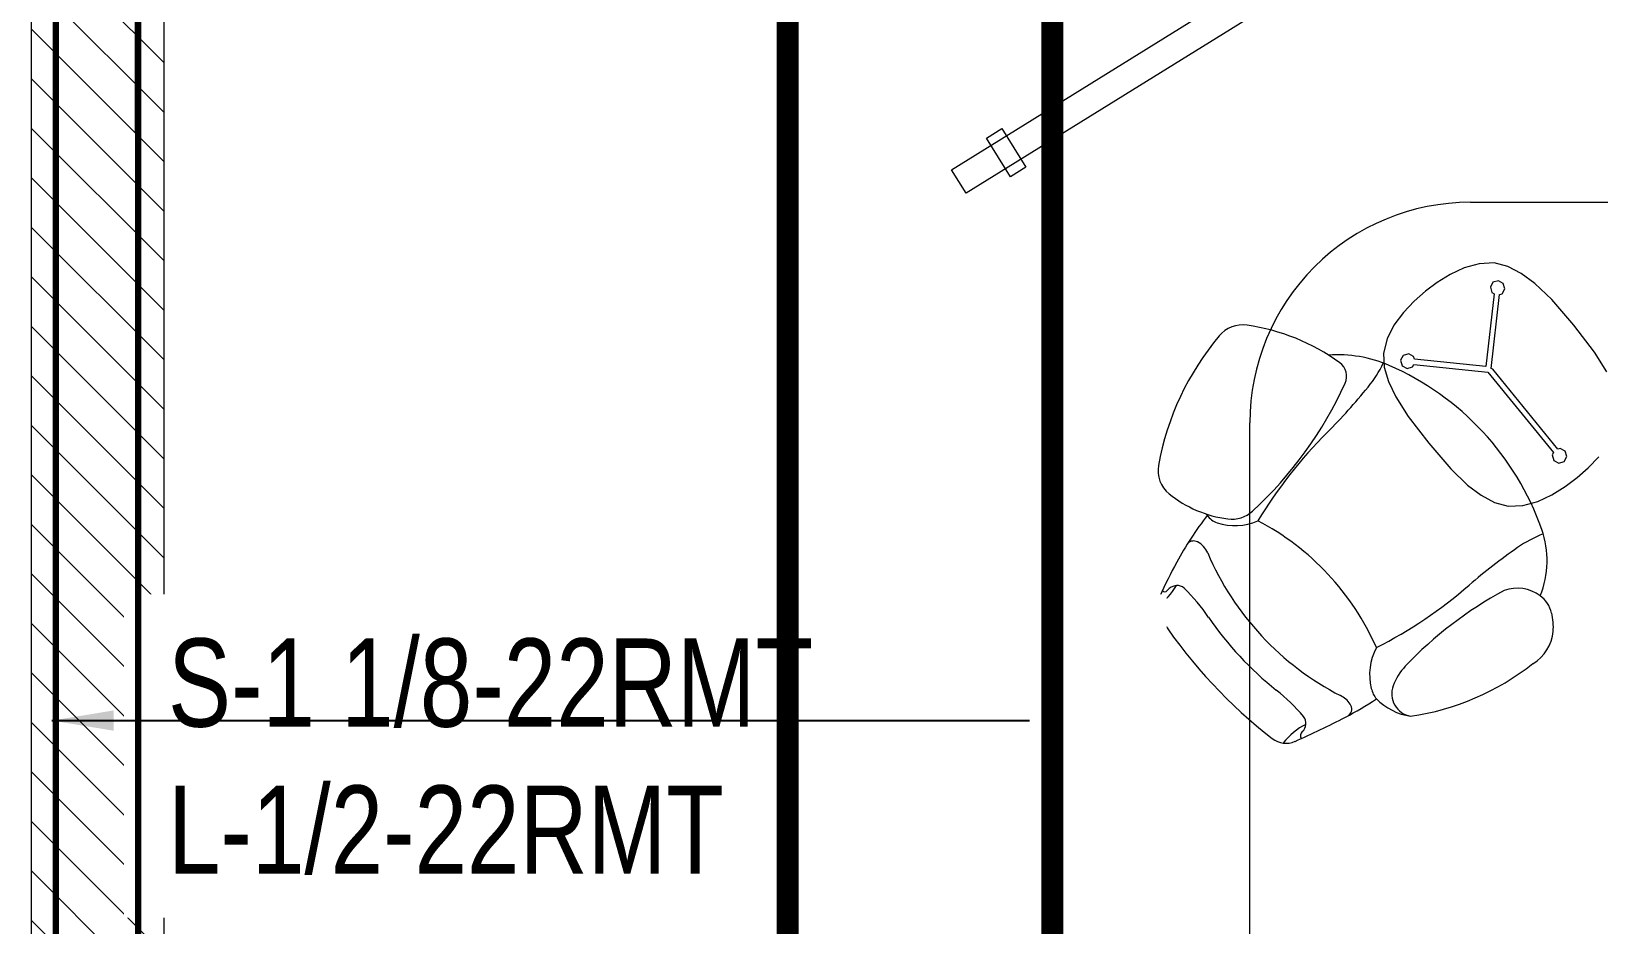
# Model space of a CAD drawing. Header units: millimetres. Extents: x -81374 to 485233, y -39075 to 157313.
# Drawn here: x 40591 to 44145, y 2249 to 4275 of the extents above; entities that cross this region are included whole.
import ezdxf
from ezdxf.enums import TextEntityAlignment as Align

# ---------------------------------------------------------------- set-up
doc = ezdxf.new("R2010")
doc.units = ezdxf.units.MM
doc.linetypes.add('CENTER', pattern=[2, 1.25, -0.25, 0.25, -0.25])
doc.linetypes.add('HIDDEN', pattern=[0.375, 0.25, -0.125])
for name, color, linetype, lineweight in [('CB-AC CABLE TRAY', 213, 'Continuous', 15), ('COPPER PIPE ', 4, 'Continuous', 30), ('G-IMPT', 8, 'Continuous', 5)]:
    doc.layers.add(name, color=color, linetype=linetype, lineweight=lineweight)
for name, color, linetype in [('CEN', 252, 'CENTER'), ('M-HVAC VRV PIPE', 152, 'Continuous'), ('M-HVAC-TEXT', 7, 'Continuous'), ('PCE-HVACTEXT', 7, 'Continuous')]:
    doc.layers.add(name, color=color, linetype=linetype)
doc.styles.add('romans', font='stylu.ttf', dxfattribs={"height": 125})
doc.styles.add('rs', font='romans.shx', dxfattribs={"width": 0.75})
doc.styles.get("Standard").update_dxf_attribs({"font": 'arial.ttf'})
doc.dimstyles.new('GLAZ ALU', dxfattribs={"dimscale": 100, "dimtxt": 2, "dimasz": 1.4, "dimexe": 0.8, "dimexo": 0.8, "dimgap": 0.75, "dimtad": 1, "dimdec": 0, "dimzin": 0, "dimdsep": 46, "dimtxsty": 'rs', "dimcen": 0.09, "dimclrd": 8, "dimclre": 8, "dimclrt": 2, "dimadec": 0, "dimazin": 0, "dimtfac": 1, "dimtdec": 0, "dimtmove": 0, "dimatfit": 3, "dimfxl": 1, "dimtolj": 1, "dimtzin": 0, "dimarcsym": 0})

# ---------------------------------------------------------------- blocks, each defined once
blk = doc.blocks.new('ng')
at = {"layer": 'CEN', "color": 9, "linetype": 'HIDDEN', "lineweight": 0, "ltscale": 1500, "true_color": 0xc7c8ca}
for p, q in [((43504.9, 40380), (43504.9, 34965.8)), ((44104.9, 40380), (44104.9, 34965.8))]:
    blk.add_line(p, q, dxfattribs=at)
blk = doc.blocks.new('floor plan 1')
at = {"layer": 'G-IMPT', "color": 8, "ltscale": 500}
for p, q in [((14817, -40518.3), (14817, -42462.6)), ((14198.3, -42275.1), (14164.4, -42284.2)), ((14231.7, -42273.8), (14198.3, -42275.1)), ((14262.5, -42282), (14231.7, -42273.8)), ((14132.2, -42299.4), (14102.3, -42318.2)), ((14164.4, -42284.2), (14132.2, -42299.4)), ((14292.4, -42298.3), (14262.5, -42282)), ((14323.4, -42321.1), (14292.4, -42298.3)), ((14075.2, -42338.4), (14050.1, -42360.7)), ((14102.3, -42318.2), (14075.2, -42338.4)), ((14361.1, -42357.9), (14323.4, -42321.1)), ((14050.1, -42360.7), (14026.2, -42385.7)), ((14104.5, -42375), (14098.4, -42386.2)), ((14098.4, -42386.2), (14102.1, -42398.4)), ((14116.7, -42371.3), (14104.5, -42375)), ((14127.9, -42377.4), (14116.7, -42371.3)), ((14131.5, -42389.6), (14127.9, -42377.4)), ((14411.1, -42416.1), (14361.1, -42357.9)), ((14102.1, -42398.4), (14113.3, -42404.5)), ((14113.3, -42404.5), (14118.9, -42402.8)), ((14118.9, -42402.8), (14266.5, -42584)), ((14128.6, -42395.1), (14131.5, -42389.6)), ((14277.3, -42577.7), (14128.6, -42395.1)), ((14457.9, -42476.8), (14411.1, -42416.1)), ((14411.1, -42416.1), (14411.1, -42416.1)), ((14486.4, -42521.2), (14457.9, -42476.8)), ((14502.5, -42556.2), (14486.4, -42521.2)), ((14512.3, -42588.8), (14502.5, -42556.2)), ((14007.8, -42578.4), (14036, -42623)), ((14270.2, -42585.9), (14250.9, -42753.4)), ((14263, -42754.9), (14281.9, -42590.6)), ((14266.5, -42584), (14270.2, -42585.9)), ((14445.4, -42594.7), (14277.3, -42577.7)), ((14281.9, -42590.6), (14443.9, -42607)), ((14448.1, -42589.7), (14445.4, -42594.7)), ((14460.3, -42586), (14448.1, -42589.7)), ((14471.5, -42592.1), (14460.3, -42586)), ((14475.2, -42604.3), (14471.5, -42592.1)), ((14471.5, -42592.1), (14471.5, -42592.1)), ((14514.2, -42620.5), (14512.3, -42588.8)), ((14036, -42623), (14082.8, -42683.8)), ((14443.9, -42607), (14445.7, -42613.1)), ((14445.7, -42613.1), (14456.9, -42619.1)), ((14456.9, -42619.1), (14469.1, -42615.5)), ((14469.1, -42615.5), (14475.2, -42604.3)), ((14506.1, -42653), (14514.2, -42620.5)), ((14490.3, -42684.3), (14506.1, -42653)), ((14082.8, -42683.8), (14132.8, -42741.8)), ((14469, -42712.8), (14490.3, -42684.3)), ((14132.8, -42741.8), (14170.7, -42778.5)), ((14419.1, -42760.8), (14444.5, -42738.3)), ((14444.5, -42738.3), (14469, -42712.8)), ((14170.7, -42778.5), (14202, -42801)), ((14244.8, -42755.3), (14238.7, -42766.5)), ((14238.7, -42766.5), (14242.4, -42778.7)), ((14242.4, -42778.7), (14253.6, -42784.7)), ((14250.9, -42753.4), (14244.8, -42755.3)), ((14268.2, -42757.7), (14263, -42754.9)), ((14265.8, -42781.1), (14271.8, -42769.9)), ((14271.8, -42769.9), (14268.2, -42757.7)), ((14392.2, -42780.9), (14419.1, -42760.8)), ((14202, -42801), (14231.9, -42817.2)), ((14253.6, -42784.7), (14265.8, -42781.1)), ((14296.9, -42823.3), (14331.2, -42813.9)), ((14331.2, -42813.9), (14362.9, -42799.1)), ((14362.9, -42799.1), (14392.2, -42780.9)), ((14231.9, -42817.2), (14262.8, -42825.2)), ((14262.8, -42825.2), (14296.9, -42823.3)), ((14317, -42962.6), (12795.3, -42962.6)), ((14370, -43659), (15460.1, -42982.9)), ((15460.1, -42982.9), (15493.4, -43036.5)), ((15324.8, -43042.1), (15359.5, -43020.6)), ((15359.5, -43020.6), (15413.9, -43108.3)), ((15493.4, -43036.5), (14403.3, -43712.7)), ((15379.2, -43129.8), (15324.8, -43042.1)), ((15413.9, -43108.3), (15379.2, -43129.8))]:
    blk.add_line(p, q, dxfattribs=at)
for centre, radius, start, end in [((15516.1, -43555.5), 1984.3, 113.8265, 117.4805), ((14629.8, -41653.6), 138.8, 295.6101, 323.4208), ((14689.9, -41752.8), 12.7, 310.6125, 30.1319), ((14735, -41786.8), 50.8, 52.1447, 113.8265), ((14056.9, -42659.3), 1155.9, 33.911, 52.1447), ((14714, -41780.8), 24.3, 130.6125, 219.7989), ((14538.1, -42378), 587, 98.3538, 128.159), ((14443.4, -41848.3), 51.9, 339.9625, 79.5892), ((14432.1, -41934.2), 138.5, 44.9291, 81.3856), ((14970.7, -42507), 802.4, 117.4805, 123.3046), ((14605.2, -41813.8), 19.2, 130.2497, 215.4713), ((15015.7, -41529.5), 417, 219.7989, 231.6547), ((14479.1, -41875.8), 64.5, 14.0771, 37.6935), ((14639.9, -41789), 61.9, 215.4713, 242.7144), ((14312.2, -42424.3), 653, 23.1669, 62.7144), ((14370.8, -41821.8), 129.2, 316.5262, 339.9625), ((14416, -41891.6), 129.6, 331.8042, 14.0771), ((14295.6, -42439.8), 743.7, 34.2266, 51.6547), ((14223.7, -41997.6), 94.5, 120.7274, 175.1969), ((13813.5, -41293.4), 897.2, 298.4006, 316.5262), ((15003.9, -42884.2), 1044.9, 116.9595, 130.9218), ((15073.3, -41714.6), 593, 203.6869, 242.4585), ((14256.8, -42000.4), 127.8, 175.1969, 193.932), ((14200.6, -42014.4), 69.8, 193.932, 233.3545), ((15255.3, -41786.9), 417, 214.2266, 226.0824), ((14968.7, -42046.3), 57.2, 335.7367, 33.911), ((15111.3, -42168.8), 148.3, 125.1645, 149.5268), ((14354.5, -42150.6), 211.4, 157.703, 199.4077), ((14211, -42000.3), 87.3, 233.3545, 289.5492), ((13479.8, -41126.1), 1281.9, 304.7351, 310.9218), ((14981.8, -42071), 22.7, 226.0824, 274.2281), ((13982.9, -41602), 1138.5, 331.4399, 335.7367), ((14981.3, -42064.7), 29, 274.2281, 322.7846), ((15009.6, -42086.1), 6.49, 33.6729, 142.7846), ((14960.1, -42147.1), 51.7, 203.1669, 241.593), ((14278.1, -41762.6), 802.4, 322.3455, 331.4399), ((14046.9, -41943.9), 286.7, 291.4833, 304.7351), ((14944.4, -42176.2), 18.6, 241.593, 316.9429), ((14755.1, -42009.4), 636.1, 199.4077, 246.4736), ((13903.3, -41701.4), 1044.9, 314.9595, 328.9631), ((14851, -42359.1), 129.6, 71.8042, 113.6526), ((14858.1, -42313.9), 69.8, 82.4872, 132.6661), ((14832.4, -42509.1), 266.7, 51.011, 82.4872), ((14878.5, -42275.5), 41.6, 33.0417, 71.8042), ((15422.6, -42926.3), 902.7, 132.6661, 155.5197), ((14808.4, -42343.2), 138.5, 39.1705, 40.7304), ((14957.9, -42354), 67.3, 349.9203, 51.011), ((14408.3, -42256.4), 625.4, 319.8488, 349.9203), ((15547.4, -43347.8), 1281.9, 134.9595, 141.1463), ((14317, -42462.6), 500, 270, 0), ((14772.3, -42723.5), 286.7, 141.1463, 154.0582), ((14635.7, -42568), 38.1, 155.5197, 233.9136), ((14617.3, -42326), 290.8, 246.4736, 274.2103), ((14887.8, -42222.2), 466, 233.9136, 262.0526), ((14833, -42614.6), 69.9, 262.0526, 319.8488)]:
    blk.add_arc(centre, radius, start, end, dxfattribs=at)
at = {"layer": 'CEN', "linetype": 'Continuous'}
blk.add_blockref('ng', (-28240.4, -78519.6), dxfattribs=at)
at = {"layer": 'G-IMPT', "color": 8, "ltscale": 500}
for rotation, p in [(359.9992, (39680.6, -4989.6, 0)), (359.9992, (35886.7, -10139.3, 0)), (270.0008, (28873.3, -20643.5, 0)), (359.9992, (11975.3, -26935.4, 0)), (359.9992, (15267.6, -26935.4, 0)), (359.9992, (26686.3, -26987.7, 0)), (270.0008, (15861.1, -28615, 0)), (89.9992, (23697.8, -33300.6, 0)), (89.9992, (23597.9, -35337.7, 0)), (89.9992, (23597.9, -37388.3, 0)), (359.9992, (13750.4, -37781.5, 0)), (89.9992, (23697.8, -40746.8, 0)), (89.9992, (23597.8, -44302.5, 0)), (89.9992, (23597.8, -46399.1, 0)), (89.9992, (23697.8, -48339.8, 0)), (89.9992, (23697.8, -54280, 0)), (359.9992, (27418.1, -55702.4, 0)), (89.9992, (9671.9, -65856.5, 0)), (359.9992, (4684.1, -67403.4, 0)), (359.9992, (8737.2, -67403.4, 0))]:
    blk.add_attdef('PARTITIONTYPE', text='', height=200, rotation=rotation, dxfattribs=at).set_placement(p, align=Align.MIDDLE_CENTER)
blk = doc.blocks.new('*U116')
at = {"layer": 'CB-AC CABLE TRAY', "true_color": 0xa953a0}
h = blk.add_hatch(dxfattribs=at)
h.set_pattern_fill('ANSI31', color=215, scale=25)
h.set_pattern_definition([(45, (-884227.764, 1102908.81), (-56.1266008, 56.1266008), [])])
h.paths.add_polyline_path([(-88704.9, -150.4), (-88704.9, 149.6), (-68163.4, 149.6), (-68163.4, -150.4)])
at = {"layer": 'CB-AC CABLE TRAY', "color": 215, "true_color": 0xa953a0}
blk.add_lwpolyline([(-88704.9, -150.4), (-88704.9, 149.6), (-68163.4, 149.6), (-68163.4, -150.4)], close=True, dxfattribs=at)

msp = doc.modelspace()

# ---------------------------------------------------------------- linework, layer by layer
at = {"layer": 'COPPER PIPE ', "color": 4, "linetype": 'Continuous', "const_width": 15}
msp.add_lwpolyline([(41928.9, -9553.1), (40646.9, -9553.1), (40646.9, 11134.1)], dxfattribs=at)

# ---------------------------------------------------------------- block references
at = {"linetype": 'Continuous', "rotation": 180}
msp.add_blockref('floor plan 1', (58170.8, -39075.4), dxfattribs=at)
at = {"layer": 'CB-AC CABLE TRAY', "color": 4, "linetype": 'HIDDEN', "rotation": 89.9997198436913}
msp.add_blockref('*U116', (40741.4, 79225.1), dxfattribs=at)

# ---------------------------------------------------------------- next in the draw order: texts
at = {"layer": 'M-HVAC-TEXT', "insert": (40901.3, 2361.9), "char_height": 200, "width": 2163.629, "attachment_point": 7, "style": 'romans', "bg_fill": 2}
msp.add_mtext('{\\W0.8;\\C4;S-1 1/8-22RMT \\P\\pxt5.333333;L-1/2-22RMT}', dxfattribs=at)

# ---------------------------------------------------------------- next in the draw order: linework, layer by layer
at = {"layer": 'CEN', "color": 11, "linetype": 'HIDDEN', "lineweight": 0, "ltscale": 1500, "const_width": 50}
for points in [[(42306.2, -935.7), (42306.2, 4478.5)], [(42906.2, -935.7), (42906.2, 4478.5)]]:
    msp.add_lwpolyline(points, dxfattribs=at)
at = {"layer": 'M-HVAC VRV PIPE', "color": 171, "linetype": 'Continuous', "const_width": 15}
msp.add_lwpolyline([(41057.5, -9718.5), (40834.1, -9718.5), (40833.2, 11941.5)], dxfattribs=at)

# ---------------------------------------------------------------- next in the draw order: leaders
at = {"layer": 'PCE-HVACTEXT', "ltscale": 0.25}
msp.add_leader([(40638.2, 2712), (42854.4, 2712)], dimstyle='GLAZ ALU', override={"dimtad": 0, "dimclrd": 7, "dimclrt": 256, "dimfxl": 100, "dimfxlon": 1, "dimtfill": 1, "dimarcsym": 1}, dxfattribs=at)

doc.saveas('drawing.dxf')
